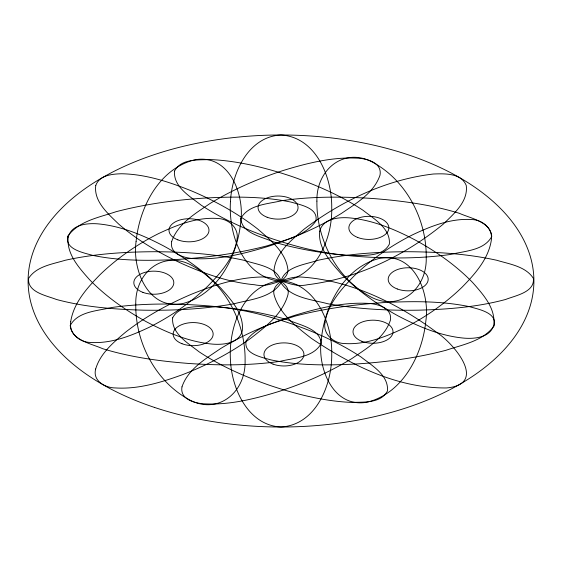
<?xml version="1.0" encoding="UTF-8"?>
<svg xmlns="http://www.w3.org/2000/svg" width="562" height="562" viewBox="0 0 562 562"><rect width="100%" height="100%" fill="white"/><g stroke="black" fill="none" stroke-linecap="round" stroke-linejoin="round"><path stroke-width="0.84" d="M135.772 304.133C135.175 341.45 154.683 379.989 187.462 398.718C216.981 416.245 245.917 392.866 245.095 360.888C245.699 323.572 226.191 285.032 193.412 266.304C163.893 248.776 134.957 272.149 135.772 304.133M316.905 201.112C316.301 238.428 335.809 276.968 368.588 295.696C398.107 313.224 427.043 289.852 426.228 257.867C426.825 220.55 407.317 182.011 374.538 163.282C345.019 145.755 316.083 169.134 316.905 201.112M70.721 321.506C68.599 333.28 79.516 342.356 90.552 342.462C111.15 343.782 131.009 335.872 149.295 327.246C170.757 316.497 190.722 302.672 207.968 285.96C220.69 272.879 234.073 258.063 237.031 239.391C239.145 227.624 228.235 218.548 217.199 218.442C196.595 217.122 176.742 225.032 158.456 233.659C136.995 244.4 117.029 258.232 99.776 274.944C87.061 288.018 73.678 302.841 70.721 321.506M324.969 322.609C322.855 334.376 333.765 343.452 344.801 343.558C365.405 344.878 385.258 336.968 403.544 328.341C425.005 317.6 444.971 303.768 462.224 287.056C474.939 273.982 488.322 259.159 491.279 240.494C493.401 228.72 482.484 219.644 471.448 219.538C450.85 218.218 430.991 226.128 412.705 234.754C391.243 245.503 371.278 259.328 354.032 276.04C341.31 289.121 327.927 303.937 324.969 322.609M70.243 325.496C71.269 340.298 91.683 343.712 102.6 348.672C130.791 357.313 160.191 361.254 189.513 363.516C219.665 365.518 250.104 365.637 280.073 361.338C293.968 357.882 313.624 357.572 321.232 343.403C320.207 328.601 299.792 325.187 288.875 320.228C260.684 311.587 231.284 307.646 201.962 305.384C171.803 303.382 141.371 303.262 111.395 307.562C97.507 311.018 77.851 311.327 70.243 325.496M240.768 218.597C241.793 233.399 262.208 236.813 273.125 241.772C301.316 250.413 330.716 254.354 360.038 256.616C390.197 258.618 420.629 258.738 450.605 254.438C464.493 250.982 484.149 250.673 491.757 236.504C490.731 221.702 470.317 218.288 459.4 213.328C431.209 204.687 401.809 200.746 372.487 198.484C342.335 196.482 311.896 196.363 281.927 200.662C268.032 204.118 248.376 204.428 240.768 218.597M230.476 201.435C228.334 232.858 241.695 273.933 276.441 280.705C313.814 279.504 332.585 321.829 331.728 354.004C332.191 384.661 316.055 424.97 281 427.008C248.418 425.462 231.853 389.276 230.476 360.565C228.334 329.142 241.695 288.067 276.441 281.295C313.814 282.496 332.585 240.171 331.728 207.996C332.191 177.339 316.055 137.03 281 134.992C248.418 136.538 231.853 172.724 230.476 201.435M136.095 241.421C132.077 269.331 147.869 310.266 182.327 303.67C217.901 294.657 237.361 256.265 240.747 222.123C244.765 194.22 228.973 153.285 194.515 159.875C158.941 168.895 139.481 207.28 136.095 241.421M321.253 339.877C317.235 367.78 333.027 408.714 367.485 402.125C403.059 393.105 422.519 354.72 425.905 320.579C429.923 292.669 414.131 251.734 379.673 258.33C344.099 267.343 324.639 305.735 321.253 339.877M171.635 241.646C169.303 254.284 184.996 258.309 194.607 258.646C219.651 259.869 244.365 253.652 268.13 246.395C293.708 238.112 318.57 227.364 341.534 213.342C356.259 203.275 373.99 192.984 380.017 175.147C382.357 162.509 366.656 158.484 357.053 158.147C332.009 156.924 307.295 163.142 283.522 170.398C257.951 178.681 233.082 189.429 210.118 203.451C195.393 213.518 177.669 223.809 171.635 241.646M181.983 386.853C179.643 399.491 195.344 403.516 204.947 403.853C229.991 405.076 254.705 398.858 278.478 391.602C304.049 383.319 328.918 372.571 351.882 358.549C366.607 348.482 384.331 338.191 390.365 320.354C392.697 307.716 377.004 303.691 367.393 303.354C342.349 302.131 317.635 308.348 293.87 315.605C268.292 323.888 243.43 334.636 220.466 348.658C205.741 358.725 188.01 369.016 181.983 386.853M68.213 237.094C66.26 253.905 79.109 267.856 89.428 279.546C106.063 296.652 125.79 310.519 146.682 321.921C167.314 332.746 189.408 342.054 212.829 344.141C223.62 344.956 239.019 343.403 242.278 330.877C244.238 314.067 231.389 300.122 221.063 288.425C204.428 271.32 184.701 257.452 163.809 246.051C143.177 235.232 121.083 225.917 97.662 223.831C86.878 223.016 71.472 224.575 68.213 237.094M319.722 231.123C317.762 247.933 330.611 261.878 340.937 273.575C357.572 290.68 377.299 304.548 398.191 315.949C418.823 326.768 440.917 336.083 464.338 338.169C475.122 338.984 490.528 337.425 493.787 324.906C495.74 308.095 482.891 294.144 472.572 282.454C455.937 265.348 436.21 251.481 415.318 240.079C394.686 229.254 372.592 219.946 349.171 217.859C338.38 217.044 322.981 218.597 319.722 231.123M95.688 368.967C92.316 380.86 105.382 387.942 115.491 387.949C138.477 389.396 161.013 382.441 182.383 374.728C206.514 365.448 229.661 353.435 250.673 338.331C265.25 326.951 281.724 314.671 287.484 296.279C292.212 283.023 273.806 281.443 274.073 269.753C276.061 252.085 291.65 240.037 304.147 229.127C341.78 200.817 386.256 179.503 433.365 174.009C444.619 173.595 461.142 172.92 466.242 185.446C468.399 201.632 453.745 213.855 443.341 224.062C404.689 255.738 357.341 278.675 307.463 284.744C291.018 288.489 277.544 276.307 261.52 277.003C237.129 277.48 213.56 285.285 191.15 294.369C167.778 304.295 145.333 316.673 125.326 332.367C113.398 342.448 100.268 353.428 95.688 368.967M174.543 171.045C173.166 186.858 190.139 196.461 200.901 204.961C222.988 219.566 247.456 230.195 272.408 238.836C298.499 247.512 325.496 254.354 353.062 255.612C365.181 255.162 382.778 256.834 389.354 244.161C390.731 228.355 373.758 218.744 363.003 210.251C340.916 195.646 316.448 185.017 291.495 176.37C265.405 167.701 238.407 160.858 210.834 159.594C198.723 160.051 181.126 158.372 174.543 171.045M172.646 317.839C171.27 333.645 188.242 343.256 198.997 351.749C221.084 366.354 245.552 376.983 270.505 385.63C296.596 394.299 323.593 401.142 351.166 402.406C363.277 401.949 380.874 403.628 387.457 390.955C388.834 375.142 371.861 365.539 361.099 357.039C339.012 342.434 314.544 331.805 289.592 323.164C263.501 314.488 236.504 307.646 208.938 306.388C196.819 306.838 179.222 305.166 172.646 317.839M95.758 185.446C93.601 201.632 108.255 213.855 118.659 224.062C137.5 240.339 159.186 253.019 181.702 263.494C204.821 273.842 229.163 282.468 254.537 284.744C270.982 288.489 284.456 276.307 300.48 277.003C350.224 279.988 397.172 303.03 436.674 332.367C454.04 343.621 488.357 384.246 446.509 387.949C397.482 388.384 351.124 365.202 311.327 338.331C296.75 326.951 280.276 314.671 274.516 296.279C269.788 283.023 288.194 281.443 287.927 269.753C285.939 252.085 270.35 240.037 257.853 229.127C237.838 213.427 215.394 201.048 192.021 191.122C169.619 182.039 146.05 174.241 121.652 173.756C112.288 173.974 99.467 175.168 95.758 185.446M28.613 278.366C27.088 292.31 46.59 295.57 56.383 299.462C84.637 307.084 114.03 309.346 143.191 310.168C173.644 310.681 204.238 309.163 234.249 303.74C250.027 299.504 270.336 298.071 280.487 283.634C282.876 266.634 304.92 264.772 318.036 260.29C347.358 253.799 377.488 251.874 407.45 251.713C437.412 251.874 467.542 253.799 496.864 260.29C509.537 264.161 525.681 266.311 533.387 278.366C534.912 292.31 515.41 295.57 505.617 299.462C477.363 307.084 447.97 309.346 418.809 310.168C388.356 310.681 357.762 309.163 327.751 303.74C311.973 299.504 291.664 298.071 281.513 283.634C279.124 266.634 257.08 264.772 243.964 260.29C214.642 253.799 184.512 251.874 154.55 251.713C124.588 251.874 94.458 253.799 65.136 260.29C52.463 264.161 36.319 266.311 28.613 278.366M67.777 236.223C64.546 249.409 83.485 252.682 92.561 255.338C120.619 261.126 149.513 260.887 177.999 259.412C208.123 257.473 238.19 253.399 267.421 245.742C284.203 240.072 304.85 236.504 315.781 221.203C319.019 208.024 300.08 204.744 291.004 202.088C262.946 196.3 234.045 196.545 205.566 198.014C175.442 199.953 145.375 204.034 116.144 211.684C99.362 217.353 78.715 220.922 67.777 236.223M246.219 340.797C242.981 353.976 261.92 357.256 270.996 359.912C299.054 365.7 327.955 365.455 356.434 363.986C386.558 362.047 416.625 357.966 445.856 350.316C462.638 344.647 483.285 341.078 494.223 325.777C497.454 312.591 478.515 309.318 469.439 306.662C441.381 300.874 412.487 301.113 384.001 302.588C353.877 304.527 323.81 308.601 294.579 316.258C277.797 321.928 257.15 325.496 246.219 340.797M154.55 407.45A252.9 146.008 0 0 0 533.9 281A252.9 146.008 0 0 0 154.55 154.55A252.9 146.008 0 0 0 154.55 407.45M182.018 343.719A20 11.549 0 0 0 213.103 334.889A20 11.549 0 0 0 184.322 323.761A20 11.549 0 0 0 182.018 343.719M273.034 364.106A20 11.549 0 0 0 303.909 355.043A20 11.549 0 0 0 274.874 344.141A20 11.549 0 0 0 273.034 364.106M361.886 341.317A20 11.549 0 0 0 392.964 332.493A20 11.549 0 0 0 364.19 321.359A20 11.549 0 0 0 361.886 341.317M397.278 288.98A20 11.549 0 0 0 428.153 279.918A20 11.549 0 0 0 399.118 269.008A20 11.549 0 0 0 397.278 288.98M357.727 237.473A20 11.549 0 0 0 388.806 228.643A20 11.549 0 0 0 360.031 217.515A20 11.549 0 0 0 357.727 237.473M267.154 217.248A20 11.549 0 0 0 298.029 208.186A20 11.549 0 0 0 268.994 197.276A20 11.549 0 0 0 267.154 217.248M177.859 239.869A20 11.549 0 0 0 208.945 231.045A20 11.549 0 0 0 180.163 219.918A20 11.549 0 0 0 177.859 239.869M142.91 292.373A20 11.549 0 0 0 173.784 283.311A20 11.549 0 0 0 144.75 272.408A20 11.549 0 0 0 142.91 292.373"/></g></svg>
